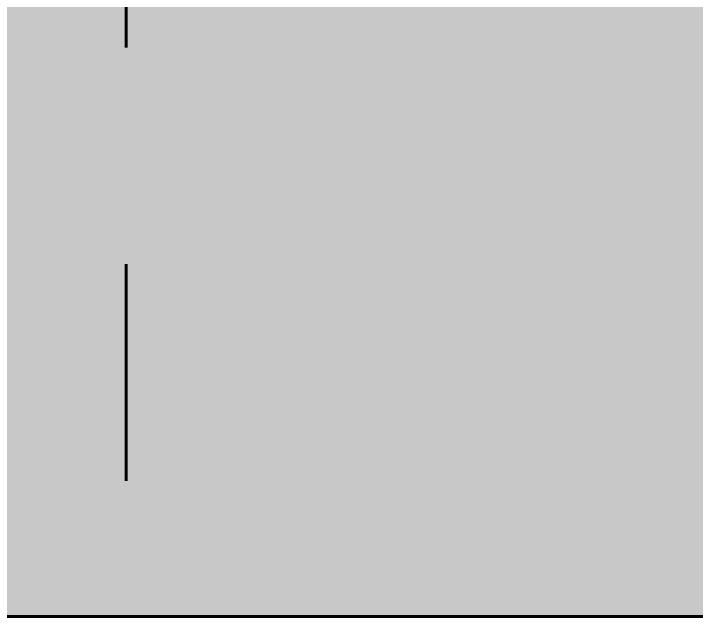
# Model space of a CAD drawing. Header units: inches. Extents: x -4169 to -1846, y 9706 to 12377.
# Drawn here: x -3832.214 to -3831.8986, y 10390.8269 to 10391.105 of the extents above; entities that cross this region are included whole.
import ezdxf

# ---------------------------------------------------------------- set-up
doc = ezdxf.new("R2010")
doc.units = ezdxf.units.IN
doc.header["$MEASUREMENT"] = 0
doc.linetypes.add('Dash 1_16_', pattern=[0.125, 0.0625, -0.0625])
for name, color, linetype, lineweight in [('0-1', 7, 'Continuous', 5), ('0-2', 90, 'Continuous', 18), ('A-GENM-3', 50, 'Continuous', 60), ('A-GENM-7', 253, 'Continuous', 9), ('C-PROP-LINE-2', 91, 'Dash 1_16_', 60)]:
    doc.layers.add(name, color=color, linetype=linetype, lineweight=lineweight)

# ---------------------------------------------------------------- blocks, each defined once
blk = doc.blocks.new('V-Series_EWC4_SPVU_RFA_2015 - 2ND AND 3RD FLOOR-2226480-ENLARGED RCP - 3RD FLOOR PLAN')
at = {"layer": 'A-GENM-7'}
blk.add_hatch(color=256, dxfattribs=at).paths.add_polyline_path([(-3488.36124, 12087.4019), (-3487.92374, 12087.4019), (-3487.92374, 12109.7144), (-3488.36124, 12109.7144), (-3488.36124, 12115.8394), (-3515.36124, 12115.8394), (-3515.36124, 12109.7144), (-3515.79874, 12109.7144), (-3515.79874, 12087.4019), (-3515.36124, 12087.4019), (-3515.36124, 12092.3248), (-3488.36124, 12092.3248), (-3488.36124, 12088.05567)], flags=0)
at = {"layer": 'A-GENM-3'}
blk.add_line((-3488.36124, 12087.4019), (-3488.36124, 12092.3248), dxfattribs=at)
blk = doc.blocks.new('CTR - 1st Phase - Shell_rvt-1-ENLARGED RCP - 3RD FLOOR PLAN')
at = {"layer": '0-2', "rotation": 90.00000000000007}
blk.add_blockref('V-Series_EWC4_SPVU_RFA_2015 - 2ND AND 3RD FLOOR-2226480-ENLARGED RCP - 3RD FLOOR PLAN', (8257.86566, 13879.18813), dxfattribs=at)
blk = doc.blocks.new('Family - ___-1870574-ENLARGED RCP - 3RD FLOOR PLAN')
at = {"layer": 'C-PROP-LINE-2'}
blk.add_line((-3832.16202, 10010.0894), (-3832.16202, 12088.5894), dxfattribs=at)

msp = doc.modelspace()

# ---------------------------------------------------------------- block references
at = {"layer": '0-1'}
msp.add_blockref('CTR - 1st Phase - Shell_rvt-1-ENLARGED RCP - 3RD FLOOR PLAN', (0, 0), dxfattribs=at)
at = {"layer": 'C-PROP-LINE-2'}
msp.add_blockref('Family - ___-1870574-ENLARGED RCP - 3RD FLOOR PLAN', (0, 0), dxfattribs=at)

doc.saveas('drawing.dxf')
